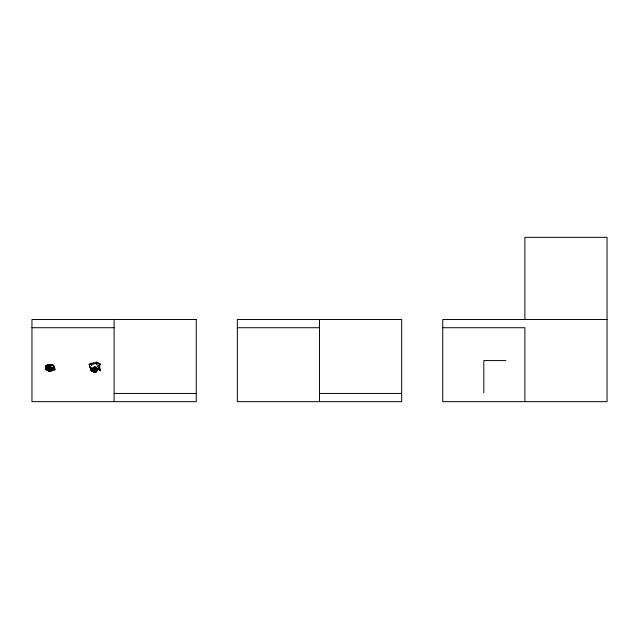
<?xml version="1.0" encoding="UTF-8"?>
<svg xmlns="http://www.w3.org/2000/svg" width="639" height="639" viewBox="0 0 639 639"><rect width="100%" height="100%" fill="white"/><g stroke="black" fill="none" stroke-linecap="round" stroke-linejoin="round"><path stroke-width="0.96" d="M92.008 369.917L92 370.716L90.722 367.585M95.826 371.682L96.497 369.933L96.162 368.176L94.069 367.832L93.158 369.654L93.941 371.123L94.915 371.706L95.826 371.299M97.352 370.436L97.376 369.094L96.138 367.457L95.059 366.882L93.102 367.545C91.689 369.038 92.2 371.89 94.276 372.457L95.946 372.321L97.352 370.436L97.376 369.094L96.138 367.457M92.455 368.591L92.407 370.492L94.276 372.457M49.523 366.97L48.189 367.904L48.109 369.654L49.994 370.644L51.447 369.917L51.879 368.423L51.104 367.018L49.427 366.73L48.684 367.768L48.109 369.654L49.994 370.644L51.352 369.462L51.447 369.917L49.323 370.42L49.61 365.468L46.343 367.201L45.401 365.82L48.34 364.589L52.422 364.621L54.043 366.946L52.414 370.484L48.54 371.275L48.636 370.436L47.677 369.462M97.024 371.187L97.408 369.422L96.577 367.912L95.059 366.882L93.102 367.545M93.901 364.118L94.157 363.048L96.785 362.137L100.451 364.158L97.639 370.468L97.352 369.622M96.641 369.446L96.377 370.508L95.059 371.642L94.141 371.507L93.11 369.47L93.989 367.872L96.122 368.208L96.641 369.446L95.706 368.136L93.941 368.152L93.11 369.47M91.065 367.968L90.339 370.324L90.954 368.759M48.189 367.904L51.152 368.08L51.447 369.917L50.8 367.952L51.104 367.018M98.71 368.487L99.141 367.185L98.773 367.393M48.54 371.275L52.59 370.62L53.444 368.304M46.927 367.321L46.343 367.201L47.55 366.482L48.34 364.589L46.527 365.971L46.343 367.201L48.684 367.768L48.324 366.035L49.115 365.46L49.307 365.899L50.225 365.644L50.553 366.411L49.61 365.468L48.324 366.035M92.312 370.045L91.593 371.594L92.391 369.957M98.686 367.912L99.141 367.185M50.066 365.492L50.593 364.661L53.668 365.236L54.043 366.946L50.8 367.952L51.879 368.423M48.636 370.436L46.112 369.326L45.449 367.88L45.401 365.82L47.701 365.564L48.34 364.589M95.97 363.168L96.785 362.137L98.174 363.535L95.802 363.248L94.532 363.831M94.141 371.507L96.122 368.208L94.276 367.784M97.767 363.559L100.451 364.158L95.794 368.048L96.409 369.27M53.46 367.497L54.491 366.626L53.444 366.035M90.714 368.535L91.361 368.048M92.727 369.03L90.554 367.952L89.156 364.43L94.157 363.048L90.562 363.391L89.156 364.43L90.043 367.697L92 370.716M48.684 367.768L46.112 369.326L45.649 367.201M46.711 366.906L47.55 366.482M51.048 370.732L53.54 369.709L54.874 369.973L54.491 366.626M97.168 369.022L98.678 368.519M47.701 365.564L50.593 364.661L52.055 365.3M94.069 371.802L94.915 371.706M93.174 364.134L91.728 364.174L91.768 365.724L90.562 363.391M46.615 368.583L45.217 368.607L46.168 369.15L46.359 370.237L49.267 370.428M607.05 319.5L442.739 319.5L442.739 401.659L607.05 401.659L607.05 237.341L524.891 237.341L524.891 319.5M31.95 327.719L114.109 327.719M237.341 327.719L319.5 327.719M442.739 327.719L524.891 327.719L524.891 401.659M505.872 360.58L483.811 360.58L483.811 392.761M114.109 393.44L196.261 393.44M319.5 393.44L401.659 393.44M94.069 367.832L95.53 367.84M53.253 365.572L51.296 365.556L50.593 364.661M95.946 372.321L93.853 372.281L92.288 370.093M50.8 367.952L53.532 368.447M49.61 365.468L50.225 365.644M51.991 369.262L53.54 369.709L49.155 371.147L48.276 370.388M96.305 364.494L98.526 365.492M90.043 367.697L90.554 367.952M95.714 371.395L93.941 368.152M98.031 368.591L100.499 370.796L99.54 366.634M53.301 366.97L54.499 368.104M98.694 368.423L100.499 370.796L98.869 368.487M47.566 369.51L48.844 371.578M54.874 369.973L54.411 367.737L54.778 369.286M54.243 367.289L54.403 368.288M319.5 319.5L319.5 401.659M114.109 319.5L114.109 401.659M196.261 319.5L31.95 319.5L31.95 401.659L196.261 401.659L196.261 319.5M401.659 319.5L237.341 319.5L237.341 401.659L401.659 401.659L401.659 319.5"/></g></svg>
